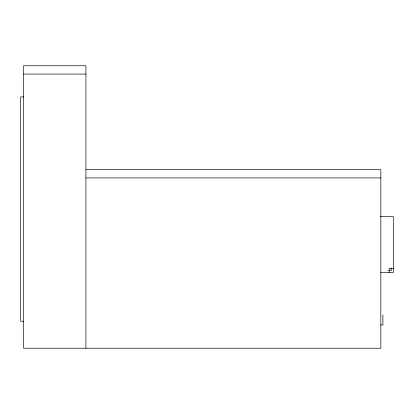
<?xml version="1.0" encoding="UTF-8"?>
<svg xmlns="http://www.w3.org/2000/svg" width="414" height="414" viewBox="0 0 414 414"><rect width="100%" height="100%" fill="white"/><g stroke="black" fill="none" stroke-linecap="round" stroke-linejoin="round"><path stroke-width="0.62" d="M23.608 74.075L85.915 74.075M23.903 96.923L20.7 96.923L20.7 321.233L23.903 321.233M85.915 169.616L380.839 169.616L380.839 348.231L23.608 348.231L23.608 65.769L85.915 65.769L85.915 348.231M85.915 177.922L380.839 177.922M380.419 216.553L393.3 216.553L393.3 272.629L380.745 272.629M393.3 268.432L389.144 268.432L389.144 272.629M388.668 270.554L391.225 270.554L391.225 267.987M380.683 324.969L380.983 324.969M381.46 324.969L382.914 324.969L382.914 314.79"/></g></svg>
